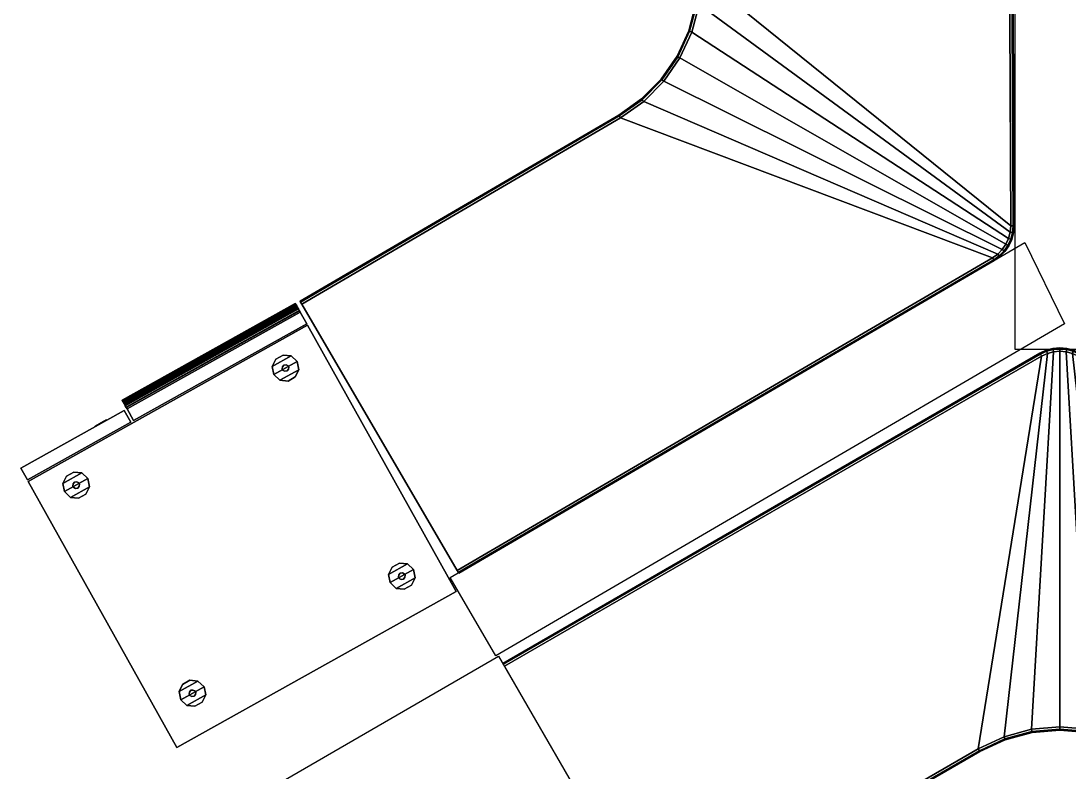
# Model space of a CAD drawing. Header units: inches. Extents: x 23 to 6400, y -2214 to 4412.
# Drawn here: x 700.7 to 779.3, y 153.7 to 210 of the extents above; entities that cross this region are included whole.
import ezdxf

# ---------------------------------------------------------------- set-up
doc = ezdxf.new("R2010")
doc.units = ezdxf.units.IN
doc.header["$LTSCALE"] = 96
doc.header["$MEASUREMENT"] = 0
doc.layers.add('A-FURN-EXIST', color=33, linetype='Continuous')

# ---------------------------------------------------------------- blocks, each defined once
blk = doc.blocks.new('A$C1C1D4BE0 (5)')
at = {"elevation": 27}
blk.add_lwpolyline([(351.7, 142.108), (372.475, 130.092), (387.495, 156.061), (366.72, 168.077)], close=True, dxfattribs=at)
at = {"color": 0}
blk.add_lwpolyline([(351.671, 142.319), (345.798, 145.735), (320.653, 102.625), (326.777, 99.643)], close=True, dxfattribs=at)
blk.add_lwpolyline([(328.671, 95.402), (108.566, 95.402), (108.566, 103.357), (328.671, 103.357)], close=True)
at = {"color": 0, "flags": 1}
for tag, p, height, rotation in [('CAPPN', (246.566, 175.112, 27.25), 0.001, 180), ('CAPMG', (246.566, 175.112, 27.25), 0.001, 180), ('CAPMC', (246.566, 175.112, 27.25), 0.001, 180), ('CAPQT', (246.566, 175.112, 27.25), 0.001, 180), ('CAPDH', (246.566, 175.112, 27.25), 0.001, 180), ('CAPGC', (246.566, 175.112, 27.25), 0.001, 180), ('CAPPN', (345.797, 144.907, 28.25), 0.001, 239.73323), ('CAPMG', (345.797, 144.907, 28.25), 0.001, 239.73323), ('CAPMC', (345.797, 144.907, 28.25), 0.001, 239.73323), ('CAPDH', (345.797, 144.907, 28.25), 0.001, 239.73323), ('CAPGC', (345.797, 144.907, 28.25), 0.001, 239.73323), ('CAPQT', (345.797, 144.907, 28.25), 0.001, 239.73323), ('CAPPN', (246.566, 103.112, 27.25), 0.001, 180), ('CAPMG', (246.566, 103.112, 27.25), 0.001, 180), ('CAPMC', (246.566, 103.112, 27.25), 0.001, 180), ('CAPQT', (246.566, 103.112, 27.25), 0.001, 180), ('CAPDH', (246.566, 103.112, 27.25), 0.001, 180), ('CAPGC', (246.566, 103.112, 27.25), 0.001, 180), ('CAPTG', (272.889, 103.264), 2.5, 180), ('CAPPN', (272.889, 103.264), 0.001, 180), ('CAPMG', (272.889, 103.264), 0.001, 180), ('CAPMC', (272.889, 103.264), 0.001, 180), ('CAPQT', (272.889, 103.264), 0.001, 180), ('CAPDH', (272.889, 103.264), 0.001, 180), ('CAPGC', (272.889, 103.264), 0.001, 180), ('CAPPN', (246.566, 95.647, -27.25), 0.001, 270), ('CAPMG', (246.566, 95.647, -27.25), 0.001, 270), ('CAPMC', (246.566, 95.647, -27.25), 0.001, 270), ('CAPQT', (246.566, 95.647, -27.25), 0.001, 270), ('CAPDH', (246.566, 95.647, -27.25), 0.001, 270), ('CAPGC', (246.566, 95.647, -27.25), 0.001, 270), ('CAPPN', (351.907, 58.005, 28.25), 0.001, 120), ('CAPMG', (351.907, 58.005, 28.25), 0.001, 120), ('CAPMC', (351.907, 58.005, 28.25), 0.001, 120), ('CAPQT', (351.907, 58.005, 28.25), 0.001, 120), ('CAPDH', (351.907, 58.005, 28.25), 0.001, 120), ('CAPGC', (351.907, 58.005, 28.25), 0.001, 120), ('CAPPN', (364.149, 37.203), 0.001, 120.80365), ('CAPMG', (364.149, 37.203), 0.001, 120.80365), ('CAPMC', (364.149, 37.203), 0.001, 120.80365), ('CAPQT', (364.149, 37.203), 0.001, 120.80365), ('CAPDH', (364.149, 37.203), 0.001, 120.80365), ('CAPGC', (364.149, 37.203), 0.001, 120.80365), ('CAPPN', (358.55, 33.971), 0.001, 119.19635), ('CAPMG', (358.55, 33.971), 0.001, 119.19635), ('CAPMC', (358.55, 33.971), 0.001, 119.19635), ('CAPDH', (358.55, 33.971), 0.001, 119.19635), ('CAPGC', (358.55, 33.971), 0.001, 119.19635), ('CAPQT', (358.55, 33.971), 0.001, 119.19635)]:
    blk.add_attdef(tag, p, '', height=height, rotation=rotation, dxfattribs=at)
for tag, p, height in [('CAPTG', (249.083, 96.112), 2.5), ('CAPTG', (273.083, 96.112, 28.25), 2.5), ('CAPPN', (249.083, 96.112), 0.001), ('CAPMG', (249.083, 96.112), 0.001), ('CAPMC', (249.083, 96.112), 0.001), ('CAPQT', (249.083, 96.112), 0.001), ('CAPDH', (249.083, 96.112), 0.001), ('CAPGC', (249.083, 96.112), 0.001), ('CAPPN', (273.083, 96.112, 28.25), 0.001), ('CAPMG', (273.083, 96.112, 28.25), 0.001), ('CAPMC', (273.083, 96.112, 28.25), 0.001), ('CAPQT', (273.083, 96.112, 28.25), 0.001), ('CAPDH', (273.083, 96.112, 28.25), 0.001), ('CAPGC', (273.083, 96.112, 28.25), 0.001)]:
    blk.add_attdef(tag, p, '', height=height, dxfattribs=at)
at = {"color": 0}
mesh = blk.add_polyface(dxfattribs=at)
corners = [(338.471, 177.454, 63.531), (337.598, 177.942, 63.531), (333.269, 170.194, 63.531), (334.142, 169.706, 63.531), (337.598, 177.942, 0.5), (333.269, 170.194, 0.5), (338.471, 177.454, 0.5), (334.142, 169.706, 0.5)]
mesh.append_faces([[corners[k] for k in face] for face in [(0, 1, 2, 3), (4, 5, 2, 1), (1, 0, 6, 4), (2, 5, 7, 3), (4, 6, 7, 5)]], dxfattribs={"color": 0})
mesh = blk.add_polyface(dxfattribs=at)
corners = [(358.549, 166.234, 63.531), (346.842, 145.284, 63.531), (346.842, 145.284, 0.5), (358.549, 166.234, 0.5), (338.58, 177.393, 63.531), (326.873, 156.442, 63.531), (326.873, 156.442, 0.5), (338.58, 177.393, 0.5)]
mesh.append_faces([[corners[k] for k in face] for face in [(0, 1, 2, 3), (0, 4, 5, 1), (6, 2, 1, 5), (4, 0, 3, 7), (4, 7, 6, 5), (7, 3, 2, 6)]], dxfattribs={"color": 0})
mesh = blk.add_polyface(dxfattribs=at)
corners = [(338.375, 172.925), (338.375, 172.925, 0.125), (337.948, 173.379, 0.125), (337.948, 173.379), (338.985, 172.8), (338.985, 172.8, 0.125), (337.892, 173.983, 0.125), (337.892, 173.983), (339.529, 173.068), (339.529, 173.068, 0.125), (338.197, 174.529), (338.197, 174.529, 0.125), (338.741, 174.797, 0.125), (338.741, 174.797), (339.351, 174.671), (339.351, 174.671, 0.125), (339.778, 174.218, 0.125), (339.778, 174.218), (339.834, 173.614, 0.125), (339.834, 173.614)]
mesh.append_faces([[corners[k] for k in face] for face in [(0, 1, 2, 3), (4, 5, 1, 0), (3, 2, 6, 7), (8, 9, 5, 4), (10, 11, 12, 13), (14, 15, 16, 17), (17, 16, 18, 19), (13, 12, 15, 14), (7, 6, 11, 10), (19, 18, 9, 8)]], dxfattribs={"color": 0})
mesh.append_faces([[corners[k] for k in face] for face in [(16, 5, 9, 18)]], dxfattribs={"vtx0": -1, "color": 0})
mesh.append_faces([[corners[k] for k in face] for face in [(15, 1, 5, 16)]], dxfattribs={"vtx0": -1, "vtx2": -1, "color": 0})
mesh.append_faces([[corners[k] for k in face] for face in [(15, 12, 2, 1)]], dxfattribs={"vtx1": -1, "vtx3": -1, "color": 0})
mesh.append_faces([[corners[k] for k in face] for face in [(12, 11, 6, 2)]], dxfattribs={"vtx3": -1, "color": 0})
mesh = blk.add_polyface(dxfattribs=at)
corners = [(338.645, 173.92, 0.5), (338.776, 174.026, 0.5), (338.776, 174.026, 0.125), (338.645, 173.92, 0.125), (338.623, 173.753, 0.125), (338.623, 173.753, 0.5), (338.686, 173.611, 0.125), (338.796, 173.55, 0.125), (338.796, 173.55, 0.5), (338.686, 173.611, 0.5), (338.95, 173.571, 0.125), (338.95, 173.571, 0.5), (338.93, 174.047, 0.5), (339.039, 173.986, 0.5), (339.039, 173.986, 0.125), (338.93, 174.047, 0.125), (339.103, 173.843, 0.5), (339.103, 173.843, 0.125), (339.081, 173.676, 0.5), (339.081, 173.676, 0.125)]
mesh.append_faces([[corners[k] for k in face] for face in [(0, 1, 2, 3), (3, 4, 5, 0), (6, 7, 8, 9), (7, 10, 11, 8), (12, 13, 14, 15), (13, 16, 17, 14), (16, 18, 19, 17), (10, 19, 18, 11), (1, 12, 15, 2), (4, 6, 9, 5)]], dxfattribs={"color": 0})
mesh = blk.add_polyface(dxfattribs=at)
corners = [(334.461, 172.392, 49.469), (334.431, 172.337, 49.219), (334.096, 171.737, 49.906), (334.217, 171.955, 49.969), (334.339, 172.174, 49.906), (334.431, 172.337, 49.719), (334.217, 171.955, 48.969), (334.096, 171.737, 49.063), (334.004, 171.573, 49.219), (333.974, 171.519, 49.469), (334.339, 172.174, 49.063), (334.004, 171.573, 49.719)]
mesh.append_faces([[corners[k] for k in face] for face in [(0, 3, 4, 5)]], dxfattribs={"vtx0": -1, "color": 0})
mesh.append_faces([[corners[k] for k in face] for face in [(0, 1, 2, 3), (10, 6, 9, 11), (1, 10, 11, 2)]], dxfattribs={"vtx1": -1, "vtx3": -1, "color": 0})
mesh.append_faces([[corners[k] for k in face] for face in [(6, 7, 8, 9)]], dxfattribs={"vtx3": -1, "color": 0})
mesh = blk.add_polyface(dxfattribs=at)
corners = [(325.891, 156.991, 47.375), (325.755, 157.067, 47.344), (325.782, 157.052, 47.094), (325.891, 156.991, 47.125), (326.764, 156.503, 47.125), (326.764, 156.503, 47.375), (332.574, 170.296, 46.938), (332.547, 170.311, 46.906), (332.492, 170.342, 47.031), (332.492, 170.342, 46.938), (332.492, 170.342, 46.969), (332.793, 170.174, 47.031), (332.683, 170.235, 47), (332.602, 170.281, 47.156), (332.738, 170.205, 47.219), (332.902, 170.113, 47.094), (332.874, 170.128, 47.281), (333.038, 170.037, 47.094), (333.011, 170.052, 47.344), (333.147, 169.976, 47.375), (333.147, 169.976, 47.125), (334.02, 169.488, 47.125), (334.02, 169.488, 47.375), (325.291, 157.326, 46.906), (325.318, 157.311, 46.938), (325.236, 157.357, 47.031), (325.236, 157.357, 46.969), (325.236, 157.357, 46.938), (325.346, 157.296, 47.156), (325.427, 157.25, 47), (325.618, 157.143, 47.281), (325.482, 157.219, 47.219), (325.646, 157.128, 47.094), (325.536, 157.189, 47.031)]
mesh.append_faces([[corners[k] for k in face] for face in [(9, 10, 8, 7), (25, 26, 27, 23), (6, 24, 23, 7), (7, 23, 27, 9), (0, 19, 18, 1), (28, 13, 8, 25), (20, 3, 2, 17), (17, 2, 32, 15), (15, 32, 33, 11), (11, 33, 29, 12), (12, 29, 24, 6), (21, 4, 3, 20), (19, 0, 5, 22)]], dxfattribs={"color": 0})
mesh.append_faces([[corners[k] for k in face] for face in [(0, 3, 4, 5), (31, 14, 13, 28)]], dxfattribs={"vtx0": -1, "color": 0})
mesh.append_faces([[corners[k] for k in face] for face in [(17, 18, 19, 20), (6, 8, 13, 12), (30, 16, 14, 31), (30, 32, 2, 1), (31, 33, 32, 30), (28, 29, 33, 31)]], dxfattribs={"vtx0": -1, "vtx2": -1, "color": 0})
mesh.append_faces([[corners[k] for k in face] for face in [(21, 20, 19, 22), (23, 24, 25, 25), (8, 10, 26, 25)]], dxfattribs={"vtx1": -1, "color": 0})
mesh.append_faces([[corners[k] for k in face] for face in [(0, 1, 2, 3), (11, 12, 13, 14), (15, 11, 14, 16), (17, 15, 16, 18), (28, 25, 24, 29)]], dxfattribs={"vtx1": -1, "vtx3": -1, "color": 0})
mesh.append_faces([[corners[k] for k in face] for face in [(9, 27, 26, 10), (1, 18, 16, 30)]], dxfattribs={"vtx2": -1, "color": 0})
mesh.append_faces([[corners[k] for k in face] for face in [(6, 7, 8, 8)]], dxfattribs={"vtx3": -1, "color": 0})
mesh = blk.add_polyface(dxfattribs=at)
corners = [(334.02, 169.488, 35.375), (333.147, 169.976, 35.375), (333.147, 169.976, 35.625), (334.02, 169.488, 35.625), (333.038, 170.037, 35.375), (333.011, 170.052, 35.594), (332.902, 170.113, 35.344), (332.874, 170.128, 35.531), (332.574, 170.296, 35.188), (332.492, 170.342, 35.313), (332.602, 170.281, 35.406), (332.683, 170.235, 35.25), (332.492, 170.342, 35.188), (332.492, 170.342, 35.25), (332.547, 170.311, 35.188), (332.793, 170.174, 35.313), (332.738, 170.205, 35.469), (325.346, 157.296, 35.406), (325.236, 157.357, 35.313), (325.318, 157.311, 35.188), (325.427, 157.25, 35.25), (325.236, 157.357, 35.25), (325.236, 157.357, 35.188), (325.291, 157.326, 35.188), (325.536, 157.189, 35.313), (325.482, 157.219, 35.469), (325.646, 157.128, 35.344), (325.618, 157.143, 35.531), (325.891, 156.991, 35.625), (325.891, 156.991, 35.375), (326.764, 156.503, 35.375), (326.764, 156.503, 35.625), (325.755, 157.067, 35.594), (325.782, 157.052, 35.375)]
mesh.append_faces([[corners[k] for k in face] for face in [(12, 13, 9, 14), (18, 21, 22, 23), (2, 28, 31, 3), (6, 26, 24, 15), (4, 33, 26, 6), (17, 10, 9, 18), (28, 2, 5, 32)]], dxfattribs={"color": 0})
mesh.append_faces([[corners[k] for k in face] for face in [(28, 29, 30, 31), (11, 20, 19, 8), (1, 29, 33, 4), (25, 16, 10, 17), (14, 23, 22, 12)]], dxfattribs={"vtx0": -1, "color": 0})
mesh.append_faces([[corners[k] for k in face] for face in [(4, 5, 2, 1), (8, 9, 10, 11), (17, 20, 24, 25), (25, 24, 26, 27), (27, 26, 33, 32), (27, 7, 16, 25)]], dxfattribs={"vtx0": -1, "vtx2": -1, "color": 0})
mesh.append_faces([[corners[k] for k in face] for face in [(0, 1, 2, 3), (23, 19, 18, 18), (9, 13, 21, 18)]], dxfattribs={"vtx1": -1, "color": 0})
mesh.append_faces([[corners[k] for k in face] for face in [(4, 6, 7, 5), (15, 11, 10, 16), (6, 15, 16, 7), (17, 18, 19, 20), (28, 32, 33, 29)]], dxfattribs={"vtx1": -1, "vtx3": -1, "color": 0})
mesh.append_faces([[corners[k] for k in face] for face in [(0, 30, 29, 1), (15, 24, 20, 11), (32, 5, 7, 27), (12, 22, 21, 13), (8, 19, 23, 14)]], dxfattribs={"vtx2": -1, "color": 0})
mesh.append_faces([[corners[k] for k in face] for face in [(8, 14, 9, 9)]], dxfattribs={"vtx3": -1, "color": 0})
mesh = blk.add_polyface(dxfattribs=at)
corners = [(334.02, 169.488, 23.625), (333.147, 169.976, 23.625), (333.147, 169.976, 23.875), (334.02, 169.488, 23.875), (333.038, 170.037, 23.625), (333.011, 170.052, 23.844), (332.902, 170.113, 23.594), (332.874, 170.128, 23.813), (332.793, 170.174, 23.563), (332.738, 170.205, 23.75), (332.574, 170.296, 23.438), (332.492, 170.342, 23.563), (332.602, 170.281, 23.656), (332.683, 170.235, 23.5), (332.492, 170.342, 23.438), (332.492, 170.342, 23.5), (332.547, 170.311, 23.438), (325.346, 157.296, 23.656), (325.236, 157.357, 23.563), (325.318, 157.311, 23.438), (325.427, 157.25, 23.5), (325.236, 157.357, 23.5), (325.236, 157.357, 23.438), (325.291, 157.326, 23.438), (325.536, 157.189, 23.563), (325.482, 157.219, 23.75), (325.646, 157.128, 23.594), (325.618, 157.143, 23.813), (325.891, 156.991, 23.875), (325.891, 156.991, 23.625), (326.764, 156.503, 23.625), (326.764, 156.503, 23.875), (325.755, 157.067, 23.844), (325.782, 157.052, 23.625)]
mesh.append_faces([[corners[k] for k in face] for face in [(14, 15, 11, 16), (18, 21, 22, 23), (2, 28, 31, 3), (6, 26, 24, 8), (4, 33, 26, 6), (17, 12, 11, 18), (25, 9, 12, 17), (27, 7, 9, 25)]], dxfattribs={"color": 0})
mesh.append_faces([[corners[k] for k in face] for face in [(28, 29, 30, 31), (13, 20, 19, 10), (1, 29, 33, 4), (32, 5, 7, 27), (16, 23, 22, 14)]], dxfattribs={"vtx0": -1, "color": 0})
mesh.append_faces([[corners[k] for k in face] for face in [(4, 5, 2, 1), (10, 11, 12, 13), (17, 20, 24, 25), (25, 24, 26, 27), (27, 26, 33, 32)]], dxfattribs={"vtx0": -1, "vtx2": -1, "color": 0})
mesh.append_faces([[corners[k] for k in face] for face in [(0, 1, 2, 3), (23, 19, 18, 18), (11, 15, 21, 18)]], dxfattribs={"vtx1": -1, "color": 0})
mesh.append_faces([[corners[k] for k in face] for face in [(4, 6, 7, 5), (6, 8, 9, 7), (8, 13, 12, 9), (17, 18, 19, 20), (28, 32, 33, 29)]], dxfattribs={"vtx1": -1, "vtx3": -1, "color": 0})
mesh.append_faces([[corners[k] for k in face] for face in [(0, 30, 29, 1), (8, 24, 20, 13), (28, 2, 5, 32), (14, 22, 21, 15), (10, 19, 23, 16)]], dxfattribs={"vtx2": -1, "color": 0})
mesh.append_faces([[corners[k] for k in face] for face in [(10, 16, 11, 11)]], dxfattribs={"vtx3": -1, "color": 0})
mesh = blk.add_polyface(dxfattribs=at)
corners = [(334.02, 169.488, 11.875), (333.147, 169.976, 11.875), (333.147, 169.976, 12.125), (334.02, 169.488, 12.125), (333.038, 170.037, 11.875), (333.011, 170.052, 12.094), (332.902, 170.113, 11.844), (332.874, 170.128, 12.063), (332.793, 170.174, 11.813), (332.738, 170.205, 12), (332.574, 170.296, 11.688), (332.492, 170.342, 11.813), (332.602, 170.281, 11.906), (332.683, 170.235, 11.75), (332.492, 170.342, 11.719), (332.492, 170.342, 11.75), (332.547, 170.311, 11.688), (325.346, 157.296, 11.906), (325.236, 157.357, 11.813), (325.318, 157.311, 11.688), (325.427, 157.25, 11.75), (325.236, 157.357, 11.75), (325.236, 157.357, 11.719), (325.291, 157.326, 11.688), (325.536, 157.189, 11.813), (325.482, 157.219, 12), (325.646, 157.128, 11.844), (325.618, 157.143, 12.063), (325.891, 156.991, 12.125), (325.891, 156.991, 11.875), (326.764, 156.503, 11.875), (326.764, 156.503, 12.125), (325.755, 157.067, 12.094), (325.782, 157.052, 11.875)]
mesh.append_faces([[corners[k] for k in face] for face in [(14, 15, 11, 16), (18, 21, 22, 23), (2, 28, 31, 3), (6, 26, 24, 8), (4, 33, 26, 6), (17, 12, 11, 18), (25, 9, 12, 17), (27, 7, 9, 25), (16, 23, 22, 14), (10, 19, 23, 16)]], dxfattribs={"color": 0})
mesh.append_faces([[corners[k] for k in face] for face in [(28, 29, 30, 31), (13, 20, 19, 10), (1, 29, 33, 4), (32, 5, 7, 27)]], dxfattribs={"vtx0": -1, "color": 0})
mesh.append_faces([[corners[k] for k in face] for face in [(4, 5, 2, 1), (10, 11, 12, 13), (17, 20, 24, 25), (25, 24, 26, 27), (27, 26, 33, 32)]], dxfattribs={"vtx0": -1, "vtx2": -1, "color": 0})
mesh.append_faces([[corners[k] for k in face] for face in [(0, 1, 2, 3), (23, 19, 18, 18), (11, 15, 21, 18)]], dxfattribs={"vtx1": -1, "color": 0})
mesh.append_faces([[corners[k] for k in face] for face in [(4, 6, 7, 5), (6, 8, 9, 7), (8, 13, 12, 9), (17, 18, 19, 20), (28, 32, 33, 29)]], dxfattribs={"vtx1": -1, "vtx3": -1, "color": 0})
mesh.append_faces([[corners[k] for k in face] for face in [(0, 30, 29, 1), (8, 24, 20, 13), (28, 2, 5, 32), (14, 22, 21, 15)]], dxfattribs={"vtx2": -1, "color": 0})
mesh.append_faces([[corners[k] for k in face] for face in [(10, 16, 11, 11)]], dxfattribs={"vtx3": -1, "color": 0})
mesh = blk.add_polyface(dxfattribs=at)
corners = [(333.147, 169.976, 47.125), (334.02, 169.488, 47.125), (334.02, 169.488, 35.75), (333.147, 169.976, 35.75), (325.891, 156.991, 47.125), (325.891, 156.991, 35.75), (326.764, 156.503, 35.75), (326.764, 156.503, 47.125)]
mesh.append_faces([[corners[k] for k in face] for face in [(0, 1, 2, 3), (4, 5, 6, 7), (3, 5, 4, 0), (2, 6, 5, 3), (1, 0, 4, 7)]], dxfattribs={"color": 0})
mesh = blk.add_polyface(dxfattribs=at)
corners = [(333.147, 169.976, 63.531), (334.02, 169.488, 63.531), (334.02, 169.488, 47.469), (333.147, 169.976, 47.469), (325.891, 156.991, 63.531), (325.891, 156.991, 47.469), (326.764, 156.503, 47.469), (326.764, 156.503, 63.531)]
mesh.append_faces([[corners[k] for k in face] for face in [(0, 1, 2, 3), (4, 5, 6, 7), (3, 5, 4, 0), (1, 0, 4, 7), (2, 6, 5, 3)]], dxfattribs={"color": 0})
mesh = blk.add_polyface(dxfattribs=at)
corners = [(334.02, 169.488, 35.375), (333.147, 169.976, 35.375), (325.891, 156.991, 35.375), (326.764, 156.503, 35.375), (334.02, 169.488, 24), (326.764, 156.503, 24), (325.891, 156.991, 24), (333.147, 169.976, 24)]
mesh.append_faces([[corners[k] for k in face] for face in [(0, 1, 2, 3), (4, 5, 6, 7), (2, 6, 5, 3), (7, 6, 2, 1), (1, 0, 4, 7)]], dxfattribs={"color": 0})
mesh = blk.add_polyface(dxfattribs=at)
corners = [(333.147, 169.976, 23.625), (334.02, 169.488, 23.625), (334.02, 169.488, 12.25), (333.147, 169.976, 12.25), (325.891, 156.991, 23.625), (325.891, 156.991, 12.25), (326.764, 156.503, 12.25), (326.764, 156.503, 23.625)]
mesh.append_faces([[corners[k] for k in face] for face in [(0, 1, 2, 3), (4, 5, 6, 7), (3, 5, 4, 0), (2, 6, 5, 3), (1, 0, 4, 7)]], dxfattribs={"color": 0})
mesh = blk.add_polyface(dxfattribs=at)
corners = [(333.147, 169.976, 11.875), (334.02, 169.488, 11.875), (334.02, 169.488, 0.5), (333.147, 169.976, 0.5), (325.891, 156.991, 11.875), (325.891, 156.991, 0.5), (326.764, 156.503, 0.5), (326.764, 156.503, 11.875)]
mesh.append_faces([[corners[k] for k in face] for face in [(0, 1, 2, 3), (4, 5, 6, 7), (3, 5, 4, 0), (1, 0, 4, 7), (2, 6, 5, 3)]], dxfattribs={"color": 0})
mesh = blk.add_polyface(dxfattribs=at)
corners = [(354.345, 166.078), (354.345, 166.078, 0.125), (354.955, 165.952, 0.125), (354.955, 165.952), (355.382, 165.499, 0.125), (355.382, 165.499), (355.133, 164.349), (355.133, 164.349, 0.125), (354.589, 164.08, 0.125), (354.589, 164.08), (355.438, 164.894), (355.438, 164.894, 0.125), (353.979, 164.206), (353.979, 164.206, 0.125), (353.552, 164.659, 0.125), (353.552, 164.659), (353.496, 165.263), (353.496, 165.263, 0.125), (353.801, 165.809, 0.125), (353.801, 165.809)]
mesh.append_faces([[corners[k] for k in face] for face in [(0, 1, 2, 3), (3, 2, 4, 5), (6, 7, 8, 9), (10, 11, 7, 6), (12, 13, 14, 15), (9, 8, 13, 12), (16, 17, 18, 19), (15, 14, 17, 16), (5, 4, 11, 10), (19, 18, 1, 0)]], dxfattribs={"color": 0})
mesh.append_faces([[corners[k] for k in face] for face in [(4, 8, 7, 11)]], dxfattribs={"vtx0": -1, "color": 0})
mesh.append_faces([[corners[k] for k in face] for face in [(2, 13, 8, 4)]], dxfattribs={"vtx0": -1, "vtx2": -1, "color": 0})
mesh.append_faces([[corners[k] for k in face] for face in [(2, 1, 14, 13)]], dxfattribs={"vtx1": -1, "vtx3": -1, "color": 0})
mesh.append_faces([[corners[k] for k in face] for face in [(1, 18, 17, 14)]], dxfattribs={"vtx3": -1, "color": 0})
mesh = blk.add_polyface(dxfattribs=at)
corners = [(354.29, 164.891, 0.125), (354.4, 164.83, 0.125), (354.4, 164.83, 0.5), (354.29, 164.891, 0.5), (354.38, 165.307, 0.5), (354.534, 165.328, 0.5), (354.534, 165.328, 0.125), (354.38, 165.307, 0.125), (354.644, 165.267, 0.5), (354.644, 165.267, 0.125), (354.554, 164.851, 0.125), (354.685, 164.957, 0.125), (354.685, 164.957, 0.5), (354.554, 164.851, 0.5), (354.707, 165.124, 0.5), (354.707, 165.124, 0.125), (354.249, 165.201, 0.5), (354.249, 165.201, 0.125), (354.227, 165.034, 0.125), (354.227, 165.034, 0.5)]
mesh.append_faces([[corners[k] for k in face] for face in [(0, 1, 2, 3), (4, 5, 6, 7), (5, 8, 9, 6), (10, 11, 12, 13), (14, 12, 11, 15), (8, 14, 15, 9), (16, 4, 7, 17), (17, 18, 19, 16), (1, 10, 13, 2), (18, 0, 3, 19)]], dxfattribs={"color": 0})
mesh = blk.add_polyface(dxfattribs=at)
corners = [(329.595, 157.212), (329.595, 157.212, 0.125), (329.168, 157.666, 0.125), (329.168, 157.666), (330.204, 157.086), (330.204, 157.086, 0.125), (329.417, 158.815), (329.417, 158.815, 0.125), (329.961, 159.084, 0.125), (329.961, 159.084), (329.112, 158.27), (329.112, 158.27, 0.125), (330.57, 158.958), (330.57, 158.958, 0.125), (330.997, 158.505, 0.125), (330.997, 158.505), (331.053, 157.901, 0.125), (331.053, 157.901), (330.748, 157.355, 0.125), (330.748, 157.355)]
mesh.append_faces([[corners[k] for k in face] for face in [(0, 1, 2, 3), (4, 5, 1, 0), (6, 7, 8, 9), (10, 11, 7, 6), (12, 13, 14, 15), (15, 14, 16, 17), (17, 16, 18, 19), (9, 8, 13, 12), (3, 2, 11, 10), (19, 18, 5, 4)]], dxfattribs={"color": 0})
mesh.append_faces([[corners[k] for k in face] for face in [(14, 5, 18, 16)]], dxfattribs={"vtx0": -1, "color": 0})
mesh.append_faces([[corners[k] for k in face] for face in [(13, 1, 5, 14)]], dxfattribs={"vtx0": -1, "vtx2": -1, "color": 0})
mesh.append_faces([[corners[k] for k in face] for face in [(13, 8, 2, 1)]], dxfattribs={"vtx1": -1, "vtx3": -1, "color": 0})
mesh.append_faces([[corners[k] for k in face] for face in [(8, 7, 11, 2)]], dxfattribs={"vtx3": -1, "color": 0})
mesh = blk.add_polyface(dxfattribs=at)
corners = [(329.864, 158.207, 0.5), (329.995, 158.313, 0.5), (329.995, 158.313, 0.125), (329.864, 158.207, 0.125), (329.843, 158.04, 0.125), (329.843, 158.04, 0.5), (329.906, 157.898, 0.125), (330.015, 157.837, 0.125), (330.015, 157.837, 0.5), (329.906, 157.898, 0.5), (330.17, 157.857, 0.125), (330.17, 157.857, 0.5), (330.15, 158.334, 0.5), (330.259, 158.273, 0.5), (330.259, 158.273, 0.125), (330.15, 158.334, 0.125), (330.322, 158.13, 0.5), (330.322, 158.13, 0.125), (330.301, 157.963, 0.5), (330.301, 157.963, 0.125)]
mesh.append_faces([[corners[k] for k in face] for face in [(0, 1, 2, 3), (3, 4, 5, 0), (6, 7, 8, 9), (7, 10, 11, 8), (12, 13, 14, 15), (13, 16, 17, 14), (16, 18, 19, 17), (10, 19, 18, 11), (1, 12, 15, 2), (4, 6, 9, 5)]], dxfattribs={"color": 0})
mesh = blk.add_polyface(dxfattribs=at)
corners = [(325.068, 157.003, 28), (325.131, 156.966, 28.177), (325.131, 156.966, 27.073), (325.068, 157.003, 27.25), (325.284, 156.877, 27), (325.284, 156.877, 28.25), (309.903, 131.379, 28), (311.111, 133.087, 28), (311.111, 133.087, 27.25), (309.903, 131.379, 27.25), (308.417, 129.907, 28), (308.417, 129.907, 27.25), (306.698, 128.715, 27.25), (306.698, 128.715, 28), (304.798, 127.84, 27.25), (304.798, 127.84, 28), (302.776, 127.308, 27.25), (302.776, 127.308, 28), (300.691, 127.135, 27.25), (300.691, 127.135, 28), (273, 127.191, 28.177), (273, 127.191, 27.073), (272.999, 127.014, 27), (272.999, 127.014, 28.25), (273.001, 127.264, 28), (273.001, 127.264, 27.25), (272.891, 103.639, 28), (272.891, 103.712, 28.177), (272.891, 103.712, 27.073), (272.891, 103.639, 27.25), (272.892, 103.889, 27), (272.892, 103.889, 28.25), (320.444, 103.599, 28), (319.938, 103.466, 28), (319.938, 103.466, 27.25), (320.444, 103.599, 27.25), (320.919, 103.818, 28), (320.919, 103.818, 27.25), (321.348, 104.115, 27.25), (321.348, 104.115, 28), (321.72, 104.484, 27.25), (321.72, 104.484, 28), (322.022, 104.91, 27.25), (322.022, 104.91, 28), (319.417, 103.423, 28), (319.417, 103.423, 27.25), (345.41, 145.132, 28.177), (345.41, 145.132, 27.073), (345.257, 145.222, 27), (345.257, 145.222, 28.25), (345.473, 145.096, 28), (345.473, 145.096, 27.25), (320.882, 103.881, 27.073), (321.302, 104.172, 27.073), (321.664, 104.531, 27.073), (321.959, 104.947, 27.073), (320.419, 103.668, 27.073), (319.926, 103.538, 27.073), (319.417, 103.496, 27.073), (306.735, 128.651, 27.073), (304.823, 127.771, 27.073), (302.788, 127.235, 27.073), (300.691, 127.062, 27.073), (309.959, 131.331, 27.073), (308.464, 129.85, 27.073), (311.174, 133.05, 27.073), (320.795, 104.035, 27), (321.189, 104.308, 27), (321.529, 104.645, 27), (321.806, 105.036, 27), (320.359, 103.834, 27), (319.896, 103.712, 27), (319.418, 103.673, 27), (302.818, 127.061, 27), (304.883, 127.604, 27), (300.69, 126.885, 27), (306.822, 128.498, 27), (308.577, 129.714, 27), (310.094, 131.217, 27), (311.327, 132.961, 27), (319.926, 103.538, 28.177), (319.417, 103.496, 28.177), (320.419, 103.668, 28.177), (320.882, 103.881, 28.177), (321.302, 104.172, 28.177), (321.664, 104.531, 28.177), (321.959, 104.947, 28.177), (304.823, 127.771, 28.177), (302.788, 127.235, 28.177), (306.735, 128.651, 28.177), (300.691, 127.062, 28.177), (309.959, 131.331, 28.177), (308.464, 129.85, 28.177), (311.174, 133.05, 28.177), (321.189, 104.308, 28.25), (320.795, 104.035, 28.25), (321.529, 104.645, 28.25), (321.806, 105.036, 28.25), (319.896, 103.712, 28.25), (319.418, 103.673, 28.25), (320.359, 103.834, 28.25), (302.818, 127.061, 28.25), (304.883, 127.604, 28.25), (300.69, 126.885, 28.25), (306.822, 128.498, 28.25), (310.094, 131.217, 28.25), (308.577, 129.714, 28.25), (311.327, 132.961, 28.25)]
mesh.append_faces([[corners[k] for k in face] for face in [(6, 7, 8, 9), (10, 6, 9, 11), (10, 11, 12, 13), (13, 12, 14, 15), (15, 14, 16, 17), (17, 16, 18, 19), (0, 3, 8, 7), (18, 25, 24, 19), (32, 33, 34, 35), (36, 32, 35, 37), (36, 37, 38, 39), (39, 38, 40, 41), (41, 40, 42, 43), (33, 44, 45, 34), (42, 51, 50, 43), (26, 29, 45, 44), (38, 37, 52, 53), (40, 38, 53, 54), (42, 40, 54, 55), (37, 35, 56, 52), (35, 34, 57, 56), (34, 45, 58, 57), (42, 55, 47, 51), (14, 12, 59, 60), (16, 14, 60, 61), (18, 16, 61, 62), (11, 9, 63, 64), (9, 8, 65, 63), (11, 64, 59, 12), (2, 65, 8, 3), (18, 62, 21, 25), (28, 58, 45, 29), (53, 52, 66, 67), (54, 53, 67, 68), (55, 54, 68, 69), (52, 56, 70, 66), (56, 57, 71, 70), (57, 58, 72, 71), (55, 69, 48, 47), (73, 61, 60, 74), (61, 73, 75, 62), (60, 59, 76, 74), (77, 64, 63, 78), (78, 63, 65, 79), (64, 77, 76, 59), (4, 79, 65, 2), (62, 75, 22, 21), (30, 72, 58, 28), (80, 81, 44, 33), (82, 80, 33, 32), (83, 82, 32, 36), (84, 83, 36, 39), (85, 84, 39, 41), (86, 85, 41, 43), (46, 86, 43, 50), (87, 15, 17, 88), (89, 13, 15, 87), (88, 17, 19, 90), (91, 6, 10, 92), (91, 93, 7, 6), (92, 10, 13, 89), (7, 93, 1, 0), (20, 90, 19, 24), (44, 81, 27, 26), (94, 95, 83, 84), (96, 94, 84, 85), (97, 96, 85, 86), (98, 99, 81, 80), (100, 98, 80, 82), (95, 100, 82, 83), (49, 97, 86, 46), (88, 101, 102, 87), (101, 88, 90, 103), (104, 89, 87, 102), (105, 91, 92, 106), (105, 107, 93, 91), (106, 92, 89, 104), (93, 107, 5, 1), (23, 103, 90, 20), (81, 99, 31, 27)]], dxfattribs={"color": 0})
mesh.append_faces([[corners[k] for k in face] for face in [(21, 20, 24, 25), (47, 46, 50, 51)]], dxfattribs={"vtx0": -1, "color": 0})
mesh.append_faces([[corners[k] for k in face] for face in [(20, 21, 22, 23), (23, 22, 30, 31), (46, 47, 48, 49)]], dxfattribs={"vtx0": -1, "vtx2": -1, "color": 0})
mesh.append_faces([[corners[k] for k in face] for face in [(0, 1, 2, 3), (26, 27, 28, 29)]], dxfattribs={"vtx1": -1, "color": 0})
mesh.append_faces([[corners[k] for k in face] for face in [(4, 2, 1, 5), (30, 28, 27, 31), (48, 4, 5, 49)]], dxfattribs={"vtx1": -1, "vtx3": -1, "color": 0})
mesh = blk.add_polyface(dxfattribs=at)
corners = [(300.69, 126.885, 27), (319.418, 103.673, 27), (272.892, 103.889, 27), (272.999, 127.014, 27), (320.795, 104.035, 27), (306.822, 128.498, 27), (308.577, 129.714, 27), (321.189, 104.308, 27), (310.094, 131.217, 27), (321.529, 104.645, 27), (311.327, 132.961, 27), (321.806, 105.036, 27), (345.257, 145.222, 27), (325.284, 156.877, 27), (320.359, 103.834, 27), (304.883, 127.604, 27), (319.896, 103.712, 27), (302.818, 127.061, 27)]
mesh.append_faces([[corners[k] for k in face] for face in [(0, 1, 2, 3)]], dxfattribs={"vtx0": -1, "color": 0})
mesh.append_faces([[corners[k] for k in face] for face in [(4, 5, 6, 7), (8, 9, 7, 6), (9, 8, 10, 11), (5, 4, 14, 15), (15, 14, 16, 17), (1, 0, 17, 16)]], dxfattribs={"vtx0": -1, "vtx2": -1, "color": 0})
mesh.append_faces([[corners[k] for k in face] for face in [(12, 11, 10, 13)]], dxfattribs={"vtx1": -1, "color": 0})
mesh = blk.add_polyface(dxfattribs=at)
corners = [(319.418, 103.673, 28.25), (300.69, 126.885, 28.25), (272.999, 127.014, 28.25), (272.892, 103.889, 28.25), (302.818, 127.061, 28.25), (319.896, 103.712, 28.25), (320.359, 103.834, 28.25), (304.883, 127.604, 28.25), (308.577, 129.714, 28.25), (306.822, 128.498, 28.25), (320.795, 104.035, 28.25), (321.189, 104.308, 28.25), (321.529, 104.645, 28.25), (310.094, 131.217, 28.25), (311.327, 132.961, 28.25), (321.806, 105.036, 28.25), (325.284, 156.877, 28.25), (345.257, 145.222, 28.25)]
mesh.append_faces([[corners[k] for k in face] for face in [(0, 1, 2, 3)]], dxfattribs={"vtx0": -1, "color": 0})
mesh.append_faces([[corners[k] for k in face] for face in [(16, 14, 15, 17)]], dxfattribs={"vtx1": -1, "color": 0})
mesh.append_faces([[corners[k] for k in face] for face in [(4, 1, 0, 5), (5, 6, 7, 4), (8, 9, 10, 11), (11, 12, 13, 8), (14, 13, 12, 15), (6, 10, 9, 7)]], dxfattribs={"vtx1": -1, "vtx3": -1, "color": 0})
mesh = blk.add_polyface(dxfattribs=at)
corners = [(345.565, 150.365), (345.565, 150.365, 0.125), (346.174, 150.239, 0.125), (346.174, 150.239), (346.601, 149.785), (346.601, 149.785, 0.125), (346.657, 149.181, 0.125), (346.657, 149.181), (345.021, 150.096), (345.021, 150.096, 0.125), (346.352, 148.636), (346.352, 148.636, 0.125), (345.809, 148.367, 0.125), (345.809, 148.367), (345.199, 148.493), (345.199, 148.493, 0.125), (344.772, 148.946, 0.125), (344.772, 148.946), (344.716, 149.55, 0.125), (344.716, 149.55)]
mesh.append_faces([[corners[k] for k in face] for face in [(0, 1, 2, 3), (4, 5, 6, 7), (3, 2, 5, 4), (8, 9, 1, 0), (10, 11, 12, 13), (14, 15, 16, 17), (13, 12, 15, 14), (17, 16, 18, 19), (7, 6, 11, 10), (19, 18, 9, 8)]], dxfattribs={"color": 0})
mesh.append_faces([[corners[k] for k in face] for face in [(5, 12, 11, 6)]], dxfattribs={"vtx0": -1, "color": 0})
mesh.append_faces([[corners[k] for k in face] for face in [(2, 15, 12, 5)]], dxfattribs={"vtx0": -1, "vtx2": -1, "color": 0})
mesh.append_faces([[corners[k] for k in face] for face in [(2, 1, 16, 15)]], dxfattribs={"vtx1": -1, "vtx3": -1, "color": 0})
mesh.append_faces([[corners[k] for k in face] for face in [(1, 9, 18, 16)]], dxfattribs={"vtx3": -1, "color": 0})
mesh = blk.add_polyface(dxfattribs=at)
corners = [(345.51, 149.178, 0.125), (345.619, 149.117, 0.125), (345.619, 149.117, 0.5), (345.51, 149.178, 0.5), (345.447, 149.321, 0.125), (345.447, 149.321, 0.5), (345.774, 149.138, 0.125), (345.774, 149.138, 0.5), (345.754, 149.615, 0.5), (345.863, 149.554, 0.5), (345.863, 149.554, 0.125), (345.754, 149.615, 0.125), (345.599, 149.594, 0.5), (345.599, 149.594, 0.125), (345.926, 149.411, 0.5), (345.905, 149.244, 0.5), (345.905, 149.244, 0.125), (345.926, 149.411, 0.125), (345.468, 149.488, 0.5), (345.468, 149.488, 0.125)]
mesh.append_faces([[corners[k] for k in face] for face in [(0, 1, 2, 3), (4, 0, 3, 5), (1, 6, 7, 2), (8, 9, 10, 11), (12, 8, 11, 13), (14, 15, 16, 17), (9, 14, 17, 10), (18, 12, 13, 19), (6, 16, 15, 7), (19, 4, 5, 18)]], dxfattribs={"color": 0})
mesh = blk.add_polyface(dxfattribs=at)
corners = [(372.692, 70.005, 28), (372.629, 69.968, 28.177), (372.629, 69.968, 27.073), (372.692, 70.005, 27.25), (372.476, 69.88, 27), (372.476, 69.88, 28.25), (357.962, 95.882, 28), (358.846, 93.986, 28), (358.846, 93.986, 27.25), (357.962, 95.882, 27.25), (357.421, 97.902, 28), (357.421, 97.902, 27.25), (357.239, 99.986, 27.25), (357.239, 99.986, 28), (357.421, 102.07, 27.25), (357.421, 102.07, 28), (357.962, 104.09, 27.25), (357.962, 104.09, 28), (358.846, 105.986, 27.25), (358.846, 105.986, 28), (372.628, 130.004, 28.177), (372.628, 130.004, 27.073), (372.475, 130.092, 27), (372.475, 130.092, 28.25), (372.692, 129.967, 28), (372.692, 129.967, 27.25), (352.232, 141.78, 28), (352.295, 141.743, 28.177), (352.295, 141.743, 27.073), (352.232, 141.78, 27.25), (352.448, 141.655, 27), (352.448, 141.655, 28.25), (328.612, 100.507, 28), (328.748, 101.012, 28), (328.748, 101.012, 27.25), (328.612, 100.507, 27.25), (328.567, 99.986, 28), (328.567, 99.986, 27.25), (328.612, 99.465, 27.25), (328.612, 99.465, 28), (328.748, 98.96, 27.25), (328.748, 98.96, 28), (328.969, 98.486, 27.25), (328.969, 98.486, 28), (328.969, 101.486, 28), (328.969, 101.486, 27.25), (352.296, 58.229, 28.177), (352.296, 58.229, 27.073), (352.449, 58.317, 27), (352.449, 58.317, 28.25), (352.232, 58.192, 28), (352.232, 58.192, 27.25), (328.64, 99.986, 27.073), (328.684, 99.478, 27.073), (328.816, 98.985, 27.073), (329.032, 98.523, 27.073), (328.684, 100.494, 27.073), (328.816, 100.987, 27.073), (329.032, 101.45, 27.073), (357.166, 99.986, 27.073), (357.349, 102.083, 27.073), (357.894, 104.115, 27.073), (358.783, 106.023, 27.073), (357.894, 95.857, 27.073), (357.349, 97.89, 27.073), (358.783, 93.95, 27.073), (328.817, 99.986, 27), (328.858, 99.509, 27), (328.983, 99.046, 27), (329.185, 98.611, 27), (328.858, 100.464, 27), (328.983, 100.927, 27), (329.185, 101.361, 27), (357.728, 104.176, 27), (357.175, 102.113, 27), (358.63, 106.111, 27), (356.989, 99.986, 27), (357.175, 97.859, 27), (357.728, 95.796, 27), (358.63, 93.861, 27), (328.816, 100.987, 28.177), (329.032, 101.45, 28.177), (328.684, 100.494, 28.177), (328.64, 99.986, 28.177), (328.684, 99.478, 28.177), (328.816, 98.985, 28.177), (329.032, 98.523, 28.177), (357.349, 102.083, 28.177), (357.894, 104.115, 28.177), (357.166, 99.986, 28.177), (358.783, 106.023, 28.177), (357.894, 95.857, 28.177), (357.349, 97.89, 28.177), (358.783, 93.95, 28.177), (328.858, 99.509, 28.25), (328.817, 99.986, 28.25), (328.983, 99.046, 28.25), (329.185, 98.611, 28.25), (328.983, 100.927, 28.25), (329.185, 101.361, 28.25), (328.858, 100.464, 28.25), (357.728, 104.176, 28.25), (357.175, 102.113, 28.25), (358.63, 106.111, 28.25), (356.989, 99.986, 28.25), (357.728, 95.796, 28.25), (357.175, 97.859, 28.25), (358.63, 93.861, 28.25)]
mesh.append_faces([[corners[k] for k in face] for face in [(6, 7, 8, 9), (10, 6, 9, 11), (10, 11, 12, 13), (13, 12, 14, 15), (15, 14, 16, 17), (17, 16, 18, 19), (0, 3, 8, 7), (18, 25, 24, 19), (32, 33, 34, 35), (36, 32, 35, 37), (36, 37, 38, 39), (39, 38, 40, 41), (41, 40, 42, 43), (33, 44, 45, 34), (42, 51, 50, 43), (26, 29, 45, 44), (38, 37, 52, 53), (40, 38, 53, 54), (42, 40, 54, 55), (37, 35, 56, 52), (35, 34, 57, 56), (34, 45, 58, 57), (42, 55, 47, 51), (14, 12, 59, 60), (16, 14, 60, 61), (18, 16, 61, 62), (11, 9, 63, 64), (9, 8, 65, 63), (11, 64, 59, 12), (2, 65, 8, 3), (18, 62, 21, 25), (28, 58, 45, 29), (53, 52, 66, 67), (54, 53, 67, 68), (55, 54, 68, 69), (52, 56, 70, 66), (56, 57, 71, 70), (57, 58, 72, 71), (55, 69, 48, 47), (73, 61, 60, 74), (61, 73, 75, 62), (60, 59, 76, 74), (77, 64, 63, 78), (78, 63, 65, 79), (64, 77, 76, 59), (4, 79, 65, 2), (62, 75, 22, 21), (30, 72, 58, 28), (80, 81, 44, 33), (82, 80, 33, 32), (83, 82, 32, 36), (84, 83, 36, 39), (85, 84, 39, 41), (86, 85, 41, 43), (46, 86, 43, 50), (87, 15, 17, 88), (89, 13, 15, 87), (88, 17, 19, 90), (91, 6, 10, 92), (91, 93, 7, 6), (92, 10, 13, 89), (7, 93, 1, 0), (20, 90, 19, 24), (44, 81, 27, 26), (94, 95, 83, 84), (96, 94, 84, 85), (97, 96, 85, 86), (98, 99, 81, 80), (100, 98, 80, 82), (95, 100, 82, 83), (49, 97, 86, 46), (88, 101, 102, 87), (101, 88, 90, 103), (104, 89, 87, 102), (105, 91, 92, 106), (105, 107, 93, 91), (106, 92, 89, 104), (93, 107, 5, 1), (23, 103, 90, 20), (81, 99, 31, 27)]], dxfattribs={"color": 0})
mesh.append_faces([[corners[k] for k in face] for face in [(21, 20, 24, 25), (47, 46, 50, 51)]], dxfattribs={"vtx0": -1, "color": 0})
mesh.append_faces([[corners[k] for k in face] for face in [(20, 21, 22, 23), (23, 22, 30, 31), (46, 47, 48, 49)]], dxfattribs={"vtx0": -1, "vtx2": -1, "color": 0})
mesh.append_faces([[corners[k] for k in face] for face in [(0, 1, 2, 3), (26, 27, 28, 29)]], dxfattribs={"vtx1": -1, "color": 0})
mesh.append_faces([[corners[k] for k in face] for face in [(4, 2, 1, 5), (30, 28, 27, 31), (48, 4, 5, 49)]], dxfattribs={"vtx1": -1, "vtx3": -1, "color": 0})
mesh = blk.add_polyface(dxfattribs=at)
corners = [(358.63, 106.111, 27), (329.185, 101.361, 27), (352.448, 141.655, 27), (372.475, 130.092, 27), (328.817, 99.986, 27), (356.989, 99.986, 27), (357.175, 97.859, 27), (328.858, 99.509, 27), (357.728, 95.796, 27), (328.983, 99.046, 27), (358.63, 93.861, 27), (329.185, 98.611, 27), (352.449, 58.317, 27), (372.476, 69.88, 27), (328.858, 100.464, 27), (357.175, 102.113, 27), (328.983, 100.927, 27), (357.728, 104.176, 27)]
mesh.append_faces([[corners[k] for k in face] for face in [(0, 1, 2, 3)]], dxfattribs={"vtx0": -1, "color": 0})
mesh.append_faces([[corners[k] for k in face] for face in [(4, 5, 6, 7), (8, 9, 7, 6), (9, 8, 10, 11), (5, 4, 14, 15), (15, 14, 16, 17), (1, 0, 17, 16)]], dxfattribs={"vtx0": -1, "vtx2": -1, "color": 0})
mesh.append_faces([[corners[k] for k in face] for face in [(12, 11, 10, 13)]], dxfattribs={"vtx1": -1, "color": 0})
mesh = blk.add_polyface(dxfattribs=at)
corners = [(329.185, 101.361, 28.25), (358.63, 106.111, 28.25), (372.475, 130.092, 28.25), (352.448, 141.655, 28.25), (357.728, 104.176, 28.25), (328.983, 100.927, 28.25), (328.858, 100.464, 28.25), (357.175, 102.113, 28.25), (357.175, 97.859, 28.25), (356.989, 99.986, 28.25), (328.817, 99.986, 28.25), (328.858, 99.509, 28.25), (328.983, 99.046, 28.25), (357.728, 95.796, 28.25), (358.63, 93.861, 28.25), (329.185, 98.611, 28.25), (372.476, 69.88, 28.25), (352.449, 58.317, 28.25)]
mesh.append_faces([[corners[k] for k in face] for face in [(0, 1, 2, 3)]], dxfattribs={"vtx0": -1, "color": 0})
mesh.append_faces([[corners[k] for k in face] for face in [(16, 14, 15, 17)]], dxfattribs={"vtx1": -1, "color": 0})
mesh.append_faces([[corners[k] for k in face] for face in [(4, 1, 0, 5), (5, 6, 7, 4), (8, 9, 10, 11), (11, 12, 13, 8), (14, 13, 12, 15), (6, 10, 9, 7)]], dxfattribs={"vtx1": -1, "vtx3": -1, "color": 0})

msp = doc.modelspace()

# ---------------------------------------------------------------- block references
at = {"layer": 'A-FURN-EXIST', "xscale": -1, "rotation": 90}
msp.add_blockref('A$C1C1D4BE0 (5)', (878.608, 514.035), dxfattribs=at)

doc.saveas('drawing.dxf')
